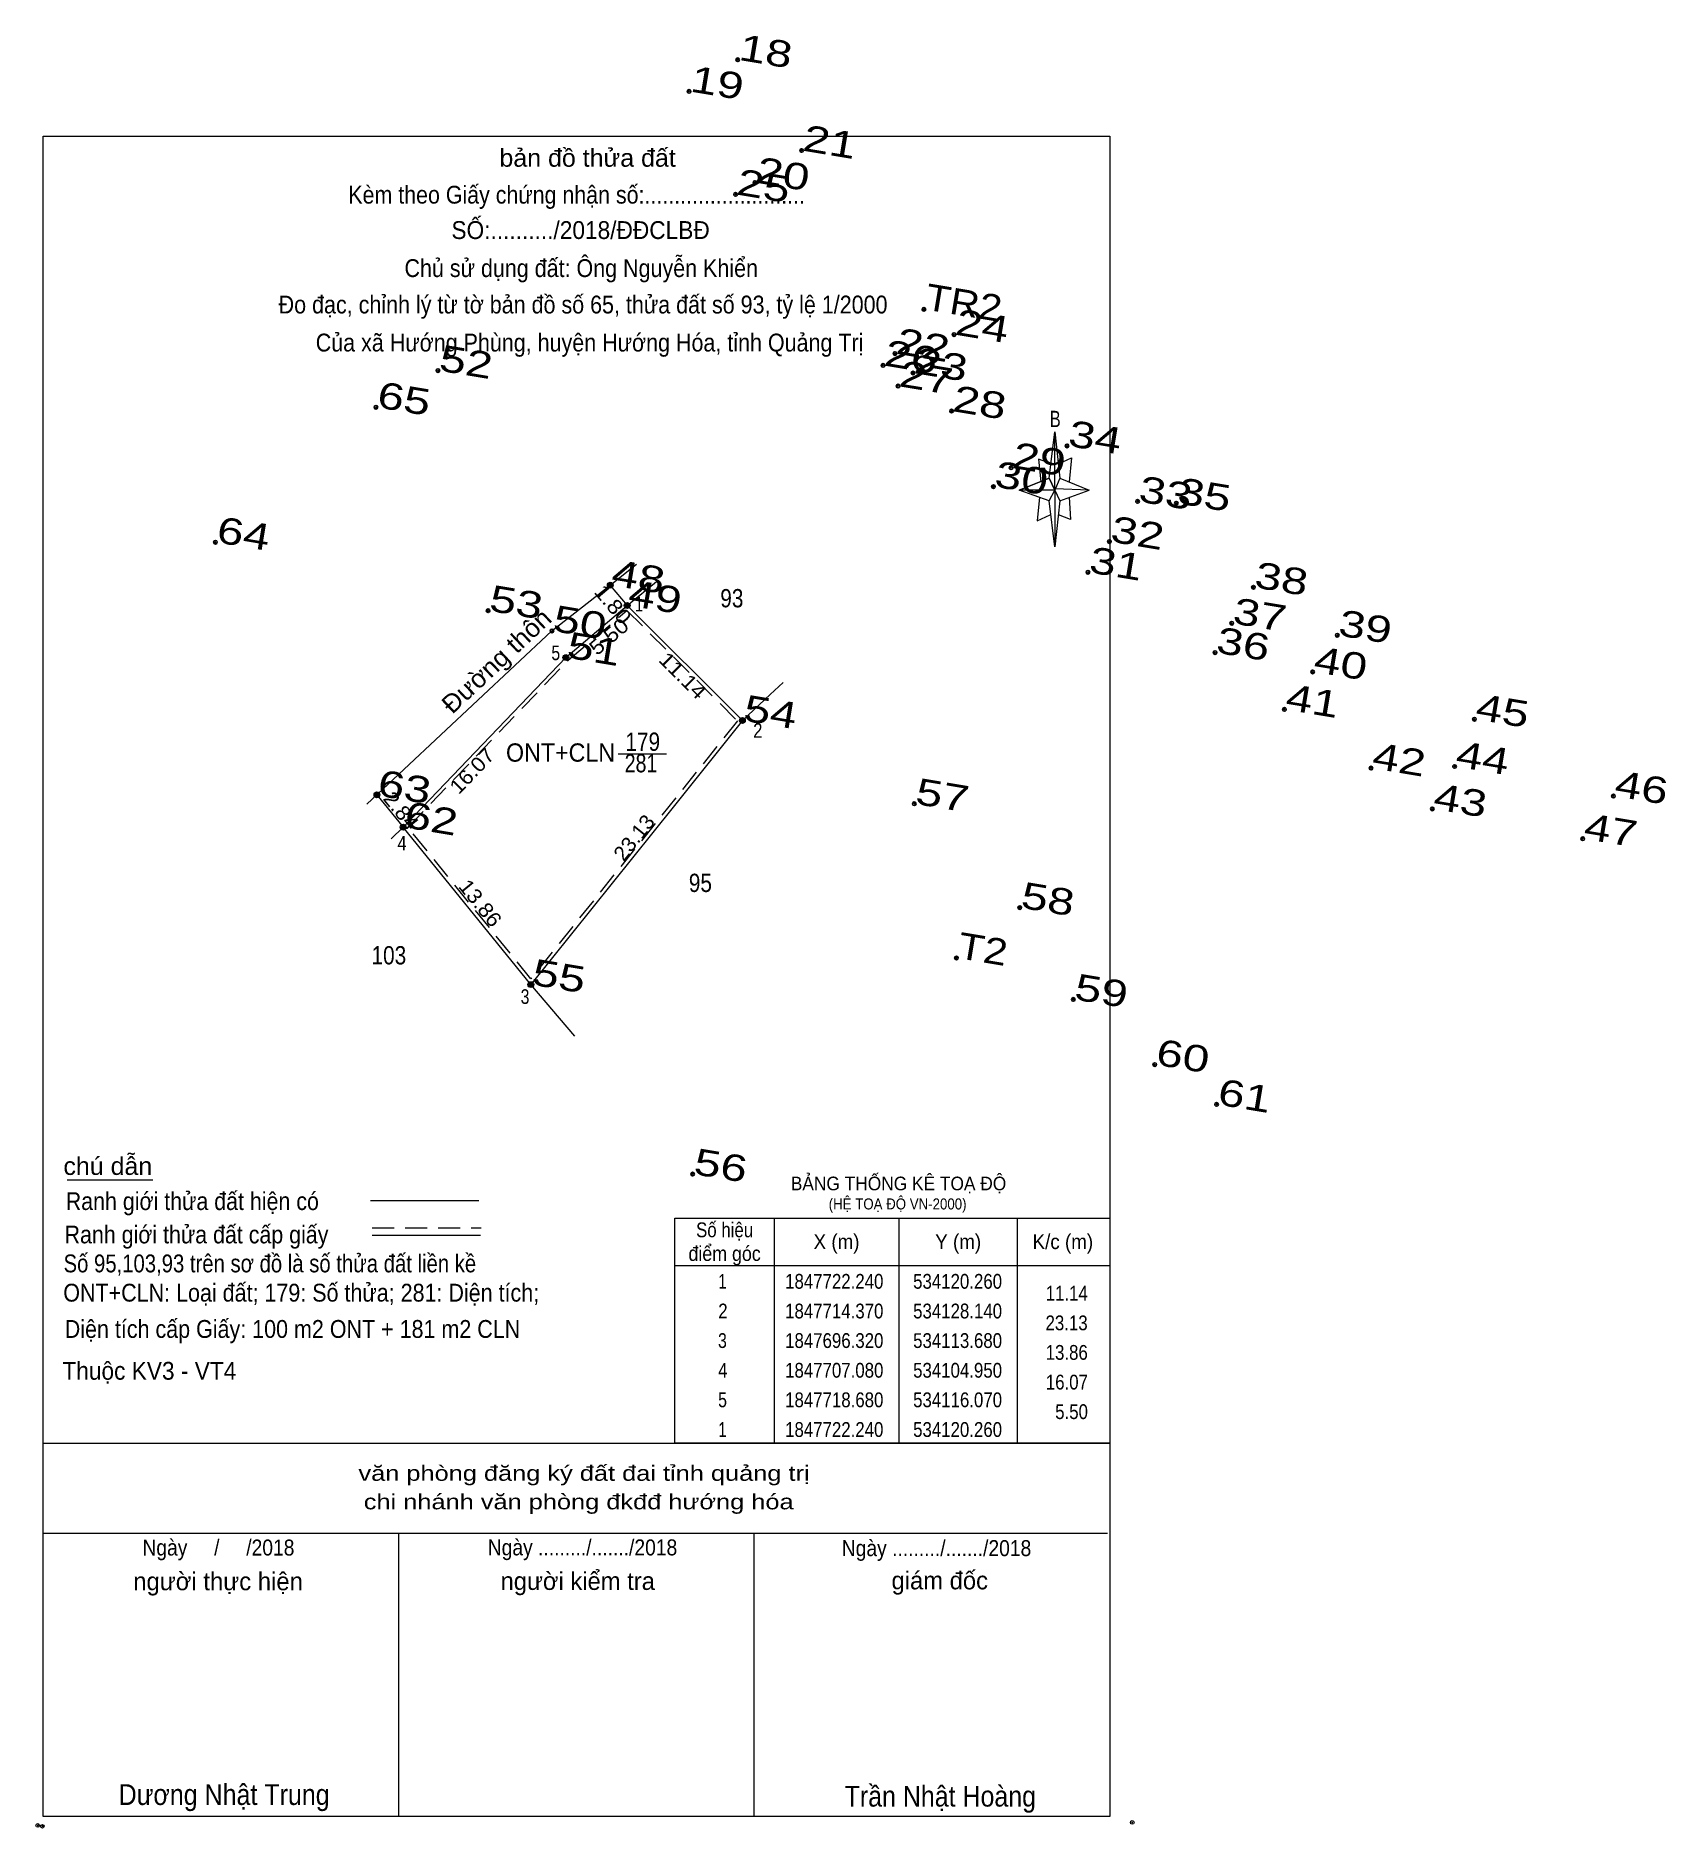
# Model space of a CAD drawing. Header units: metres. Extents: x 533652 to 1850612, y 539030 to 1847768.
# Drawn here: x 534079.8 to 534191.3, y 1847638.7 to 1847761.2 of the extents above.
import ezdxf
from ezdxf.enums import TextEntityAlignment as Align

# ---------------------------------------------------------------- set-up
doc = ezdxf.new("R2010")
doc.units = ezdxf.units.M
doc.header["$LTSCALE"] = 0.5
doc.header["$PDMODE"] = 32
doc.header["$PDSIZE"] = 0.25
doc.linetypes.add('MEDIUM_DASHED', pattern=[4.5, 3, -1.5])
for name, color, linetype, lineweight in [('1', 7, 'MEDIUM_DASHED', 13), ('10', 7, 'Continuous', 13), ('17', 7, 'Continuous', 13), ('22', 7, 'Continuous', 13), ('23', 7, 'Continuous', 13), ('5', 7, 'Continuous', 13), ('6', 7, 'Continuous', 13), ('63', 7, 'Continuous', 13)]:
    doc.layers.add(name, color=color, linetype=linetype, lineweight=lineweight)
doc.layers.add('12', color=7, linetype='Continuous')
doc.layers.add('7', color=7, linetype='Continuous')

msp = doc.modelspace()

# ---------------------------------------------------------------- hatches: boundary and pattern name
at = {"layer": '10'}
for points in [[(534119.31, 1847723.62, 1), (534118.91, 1847723.62, 1)], [(534120.46, 1847722.24, 1), (534120.06, 1847722.24, 1)], [(534116.27, 1847718.68, 1), (534115.87, 1847718.68, 1)], [(534128.34, 1847714.37, 1), (534127.94, 1847714.37, 1)], [(534103.36, 1847709.29, 1), (534102.96, 1847709.29, 1)], [(534105.15, 1847707.08, 1), (534104.75, 1847707.08, 1)], [(534113.88, 1847696.32, 1), (534113.48, 1847696.32, 1)]]:
    msp.add_hatch(color=256, dxfattribs=at).paths.add_polyline_path(points)

# ---------------------------------------------------------------- linework, layer by layer
at = {"layer": '1'}
msp.add_lwpolyline([(534120.25, 1847721.9), (534127.8, 1847714.35), (534113.68, 1847696.72), (534105.28, 1847707.07), (534116.24, 1847718.5)], close=True, dxfattribs=at)
at = {"layer": '10'}
msp.add_line((534104.95, 1847707.08), (534104.13, 1847706.28), dxfattribs=at)
for centre in [(534119.11, 1847723.62), (534120.26, 1847722.24), (534116.07, 1847718.68), (534128.14, 1847714.37), (534103.16, 1847709.29), (534104.95, 1847707.08), (534113.68, 1847696.32)]:
    msp.add_circle(centre, 0.2, dxfattribs=at)
at = {"layer": '17'}
msp.add_line((534081.99, 1847682.97), (534087.85, 1847682.97), dxfattribs=at)
at = {"layer": '22'}
for p, q in [((534120.26, 1847722.24), (534128.14, 1847714.37)), ((534130.93, 1847716.97), (534130.05, 1847716.15)), ((534116.68, 1847692.8), (534113.68, 1847696.32))]:
    msp.add_line(p, q, dxfattribs=at)
for points in [[(534102.48, 1847708.66), (534115.12, 1847720.5), (534119.11, 1847723.62), (534120.91, 1847725.07)], [(534106.27, 1847708.46), (534116.07, 1847718.68), (534120.26, 1847722.24), (534122.39, 1847723.96)], [(534130.05, 1847716.15), (534128.14, 1847714.37), (534123.4, 1847708.46)], [(534123.4, 1847708.46), (534113.68, 1847696.32), (534104.95, 1847707.08), (534106.27, 1847708.46)]]:
    msp.add_lwpolyline(points, dxfattribs=at)
at = {"layer": '23'}
msp.add_line((534119.65, 1847712.1), (534122.95, 1847712.1), dxfattribs=at)
at = {"layer": '5'}
for p, q in [((534149.1, 1847730.94), (534149.5, 1847734.1)), ((534149.1, 1847729.4), (534147.07, 1847730.13)), ((534149.83, 1847730.94), (534151.85, 1847730.13)), ((534149.83, 1847729.4), (534149.5, 1847726.25)), ((534150.48, 1847729.65), (534150.56, 1847728.11)), ((534150.56, 1847728.11), (534149.75, 1847728.43)), ((534080.35, 1847664.97), (534153.25, 1847664.97)), ((534080.35, 1847658.82), (534153.09, 1847658.82)), ((534080.35, 1847658.82), (534153.09, 1847658.82)), ((534080.35, 1847658.82), (534153.09, 1847658.82)), ((534104.65, 1847639.46), (534104.65, 1847658.82)), ((534128.95, 1847639.46), (534128.95, 1847658.82))]:
    msp.add_line(p, q, dxfattribs=at)
for points in [[(534080.35, 1847754.32), (534153.25, 1847754.32), (534153.25, 1847639.46), (534080.35, 1847639.46)], [(534149.5, 1847734.1), (534149.83, 1847730.94), (534149.5, 1847730.13)], [(534149.5, 1847730.13), (534147.07, 1847730.13), (534149.1, 1847730.94), (534149.83, 1847729.4), (534151.85, 1847730.13), (534149.5, 1847730.22)], [(534149.5, 1847730.13), (534149.5, 1847726.25), (534149.1, 1847729.4)]]:
    msp.add_lwpolyline(points, close=True, dxfattribs=at)
for points in [[(534149.26, 1847731.92), (534148.37, 1847732.24), (534148.53, 1847730.7)], [(534149.75, 1847731.92), (534150.64, 1847732.32), (534150.48, 1847730.7)], [(534149.5, 1847730.13), (534149.1, 1847730.94), (534147.07, 1847730.13)], [(534149.5, 1847730.13), (534149.83, 1847729.4), (534151.85, 1847730.13)], [(534148.45, 1847729.65), (534148.29, 1847728.03), (534149.18, 1847728.43)], [(534153.25, 1847639.46), (534080.35, 1847639.46), (534080.35, 1847658.82)]]:
    msp.add_lwpolyline(points, dxfattribs=at)
for p in [(534079.97, 1847638.84), (534080.29, 1847638.78)]:
    msp.add_point(p, dxfattribs=at)
at = {"layer": '6'}
for p, q in [((534102.72, 1847681.57), (534110.13, 1847681.57)), ((534102.84, 1847679.19), (534110.24, 1847679.19))]:
    msp.add_line(p, q, dxfattribs=at)
at = {"layer": '6', "linetype": 'MEDIUM_DASHED'}
msp.add_line((534102.84, 1847679.7), (534110.29, 1847679.7), dxfattribs=at)
at = {"layer": '6'}
msp.add_point((534154.79, 1847639.05), dxfattribs=at)
at = {"layer": '63'}
for p, q in [((534119.1, 1847723.61), (534120.26, 1847722.24)), ((534103.16, 1847709.29), (534104.95, 1847707.08)), ((534130.32, 1847680.36), (534130.32, 1847664.97)), ((534138.83, 1847680.36), (534138.83, 1847664.97)), ((534146.93, 1847680.36), (534146.93, 1847664.97)), ((534123.52, 1847677.12), (534153.25, 1847677.12))]:
    msp.add_line(p, q, dxfattribs=at)
msp.add_lwpolyline([(534123.52, 1847680.36), (534153.25, 1847680.36), (534153.25, 1847664.97), (534123.52, 1847664.97)], close=True, dxfattribs=at)
at = {"layer": '7'}
for p in [(534127.82, 1847759.54), (534124.5, 1847757.38), (534132.19, 1847753.34), (534129, 1847751.15), (534127.67, 1847750.34), (534140.55, 1847742.48), (534142.61, 1847740.76), (534138.57, 1847739.46), (534107.33, 1847738.3), (534137.76, 1847738.65), (534138.78, 1847737.23), (534139.8, 1847738.13), (534103.09, 1847735.79), (534142.44, 1847735.53), (534150.33, 1847733.15), (534146.51, 1847731.65), (534145.3, 1847730.36), (534155.15, 1847729.35), (534157.8, 1847729.23), (534092.12, 1847726.56), (534153.23, 1847726.61), (534119.11, 1847723.62), (534151.76, 1847724.51), (534163.07, 1847723.48), (534110.76, 1847721.88), (534120.26, 1847722.24), (534161.59, 1847721.02), (534115.12, 1847720.5), (534168.8, 1847720.2), (534116.07, 1847718.68), (534160.45, 1847719.02), (534167.12, 1847717.7), (534165.19, 1847715.13), (534128.14, 1847714.37), (534178.18, 1847714.46), (534176.82, 1847711.23), (534171.11, 1847711.12), (534103.12, 1847709.25), (534187.68, 1847709.21), (534139.89, 1847708.68), (534175.3, 1847708.33), (534104.95, 1847707.08), (534185.58, 1847706.29), (534147.1, 1847701.58), (534142.77, 1847698.14), (534113.68, 1847696.32), (534150.76, 1847695.31), (534156.33, 1847690.85), (534160.55, 1847688.13), (534124.74, 1847683.37)]:
    msp.add_point(p, dxfattribs=at)

# ---------------------------------------------------------------- texts
at = {"layer": '1', "width": 0.8}
msp.add_text('281', height=1.25, dxfattribs=at).set_placement((534121.21, 1847710.83), align=Align.CENTER)
at = {"layer": '1'}
for s, height, width, p in [('BẢNG THỐNG KÊ TOẠ ĐỘ ', 0.9315, 0.95, (534131.45, 1847682.26)), ('(HỆ TOẠ ĐỘ VN-2000)', 0.7533, 0.9, (534134.04, 1847680.95))]:
    msp.add_text(s, height=height, dxfattribs=dict(at, width=width)).set_placement(p)
at = {"layer": '10', "width": 1.05}
msp.add_text('Đường thôn', height=1.25, rotation=43.131, dxfattribs=at).set_placement((534111.753, 1847717.987), align=Align.CENTER)
at = {"layer": '12'}
for s, width, p in [('18', 1.35, (534127.82, 1847759.54)), ('19', 1.35, (534124.5, 1847757.38)), ('21', 1.35, (534132.19, 1847753.34)), ('25', 1.35, (534127.67, 1847750.34)), ('20', 1.35, (534129, 1847751.15)), ('TR2', 1.15, (534140.55, 1847742.48)), ('24', 1.35, (534142.61, 1847740.76)), ('22', 1.35, (534138.57, 1847739.46)), ('52', 1.35, (534107.33, 1847738.3)), ('26', 1.35, (534137.76, 1847738.65)), ('23', 1.35, (534139.8, 1847738.13)), ('27', 1.35, (534138.78, 1847737.23)), ('65', 1.35, (534103.09, 1847735.79)), ('28', 1.35, (534142.44, 1847735.53)), ('34', 1.35, (534150.33, 1847733.15)), ('29', 1.35, (534146.51, 1847731.65)), ('30', 1.35, (534145.3, 1847730.36)), ('33', 1.35, (534155.15, 1847729.35)), ('35', 1.35, (534157.8, 1847729.23)), ('64', 1.35, (534092.12, 1847726.56)), ('32', 1.35, (534153.23, 1847726.61)), ('31', 1.35, (534151.76, 1847724.51)), ('48', 1.35, (534119.11, 1847723.62)), ('38', 1.35, (534163.07, 1847723.48)), ('53', 1.35, (534110.76, 1847721.88)), ('49', 1.35, (534120.26, 1847722.24)), ('37', 1.35, (534161.59, 1847721.02)), ('50', 1.35, (534115.12, 1847720.5)), ('39', 1.35, (534168.8, 1847720.2)), ('51', 1.35, (534116.07, 1847718.68)), ('36', 1.35, (534160.45, 1847719.02)), ('40', 1.35, (534167.12, 1847717.7)), ('41', 1.35, (534165.19, 1847715.13)), ('54', 1.35, (534128.14, 1847714.37)), ('45', 1.35, (534178.18, 1847714.46)), ('42', 1.35, (534171.11, 1847711.12)), ('44', 1.35, (534176.82, 1847711.23)), ('63', 1.35, (534103.12, 1847709.25)), ('57', 1.35, (534139.89, 1847708.68)), ('46', 1.35, (534187.68, 1847709.21)), ('43', 1.35, (534175.3, 1847708.33)), ('62', 1.35, (534104.95, 1847707.08)), ('47', 1.35, (534185.58, 1847706.29)), ('58', 1.35, (534147.1, 1847701.58)), ('T2', 1.2, (534142.77, 1847698.14)), ('55', 1.35, (534113.68, 1847696.32)), ('59', 1.35, (534150.76, 1847695.31)), ('60', 1.35, (534156.33, 1847690.85)), ('61', 1.35, (534160.55, 1847688.13)), ('56', 1.35, (534124.74, 1847683.37))]:
    msp.add_text(s, height=1.8, rotation=350.549, dxfattribs=dict(at, width=width)).set_placement(p)
at = {"layer": '23'}
for s, width, p in [('ONT+CLN', 0.95, (534115.71, 1847711.56)), ('179', 0.85, (534121.33, 1847712.3))]:
    msp.add_text(s, height=1.25, dxfattribs=dict(at, width=width)).set_placement(p, align=Align.CENTER)
at = {"layer": '5'}
for s, height, width, p in [('bản đồ thửa đất', 1.215, 1.05, (534117.56, 1847752.23)), ('Kèm theo Giấy chứng nhận số:...........................', 1.215, 0.9, (534116.81, 1847749.71)), ('SỐ:........../2018/ĐĐCLBĐ', 1.22, 0.95, (534117.08, 1847747.29)), ('Chủ sử dụng đất: Ông Nguyễn Khiển', 1.22, 0.9, (534117.125, 1847744.69)), ('Đo đạc, chỉnh lý từ tờ bản đồ số 65, thửa đất số 93, tỷ lệ 1/2000 ', 1.22, 0.9, (534117.455, 1847742.2)), ('Của xã Hướng Phùng, huyện Hướng Hóa, tỉnh Quảng Trị', 1.22, 0.9, (534117.695, 1847739.6)), ('B', 1.116, 0.75, (534149.525, 1847734.43)), ('văn phòng đăng ký đất đai tỉnh quảng trị', 1.037, 1.25, (534117.315, 1847662.4)), ('chi nhánh văn phòng đkđđ hướng hóa', 1.037, 1.25, (534116.95, 1847660.45)), ('Ngày     /     /2018', 1.094, 0.9, (534092.325, 1847657.29)), ('Ngày ........./......./2018', 1.094, 0.9, (534117.21, 1847657.3)), ('Ngày ........./......./2018', 1.094, 0.9, (534141.41, 1847657.25)), ('Dương Nhật Trung', 1.42, 0.9, (534092.715, 1847640.24)), ('Trần Nhật Hoàng', 1.417, 0.9, (534141.67, 1847640.13))]:
    msp.add_text(s, height=height, dxfattribs=dict(at, width=width)).set_placement(p, align=Align.CENTER)
for s, height, p in [('người thực hiện', 1.22, (534092.3, 1847654.92)), ('người kiểm tra', 1.215, (534116.885, 1847654.94)), ('giám đốc', 1.215, (534141.63, 1847654.98))]:
    msp.add_text(s, height=height, dxfattribs=at).set_placement(p, align=Align.CENTER)
at = {"layer": '6'}
for s, height, width, p in [('chú dẫn', 1.215, 1.05, (534081.73, 1847683.31)), ('Ranh giới thửa đất hiện có ', 1.215, 0.9, (534081.89, 1847680.91)), ('Ranh giới thửa đất cấp giấy', 1.215, 0.9, (534081.81, 1847678.63)), ('Số 95,103,93 trên sơ đồ là số thửa đất liền kề', 1.22, 0.85, (534081.74, 1847676.65)), ('ONT+CLN: Loại đất; 179: Số thửa; 281: Diện tích;', 1.22, 0.9, (534081.72, 1847674.65)), ('Diện tích cấp Giấy: 100 m2 ONT + 181 m2 CLN', 1.22, 0.9, (534081.82, 1847672.17)), ('Thuộc KV3 - VT4', 1.22, 0.95, (534081.66, 1847669.31))]:
    msp.add_text(s, height=height, dxfattribs=dict(at, width=width)).set_placement(p)
at = {"layer": '63'}
for s, height, rotation, width, p in [('1.80', 0.9998, 310.255, 1.15, (534118.911, 1847721.988)), ('5.50', 1, 40.353, 1.15, (534119.341, 1847719.734)), ('11.14', 1, 315.036, 1.15, (534123.712, 1847717.09)), ('16.07', 1, 46.21, 1.1, (534110.022, 1847710.589)), ('2.84', 1, 309.006, 1.1, (534104.424, 1847707.9)), ('23.13', 1, 51.302, 1.05, (534121.123, 1847706.057)), ('13.86', 1, 309.054, 1.1, (534109.838, 1847701.58))]:
    msp.add_text(s, height=height, rotation=rotation, dxfattribs=dict(at, width=width)).set_placement(p, align=Align.CENTER)
for s, height, width, p in [(' 1', 1, 0.75, (534121.35, 1847721.83)), (' 93', 1.25, 0.85, (534128.21, 1847722.11)), (' 5', 1, 0.8, (534115.68, 1847718.5)), (' 2', 1, 0.85, (534129.51, 1847713.19)), (' 4', 1, 0.85, (534105.19, 1847705.49)), (' 95', 1.25, 0.85, (534126.06, 1847702.65)), ('103', 1.25, 0.85, (534105.16, 1847697.7)), (' 3', 1, 0.8, (534113.58, 1847695)), ('11.14', 1.012, 0.85, (534151.75, 1847674.72)), ('23.13', 1.012, 0.85, (534151.74, 1847672.69)), ('13.86', 1.012, 0.85, (534151.75, 1847670.67)), ('16.07', 1.012, 0.85, (534151.76, 1847668.64)), ('5.50', 1.012, 0.85, (534151.76, 1847666.62))]:
    msp.add_text(s, height=height, dxfattribs=dict(at, width=width)).set_placement(p, align=Align.RIGHT)
for s, width, p in [('Số hiệu', 0.85, (534126.925, 1847679.05)), ('điểm góc', 0.9, (534126.925, 1847677.43)), ('X (m)', 0.95, (534134.575, 1847678.24)), ('Y (m)', 0.95, (534142.89, 1847678.24)), ('K/c (m)', 0.95, (534150.045, 1847678.24)), (' 1', 0.75, (534126.64, 1847675.53)), ('1847722.240', 0.85, (534134.42, 1847675.53)), ('534120.260', 0.85, (534142.85, 1847675.53)), (' 2', 0.85, (534126.65, 1847673.5)), ('1847714.370', 0.85, (534134.42, 1847673.5)), ('534128.140', 0.85, (534142.85, 1847673.5)), (' 3', 0.8, (534126.625, 1847671.48)), ('1847696.320', 0.85, (534134.42, 1847671.48)), ('534113.680', 0.85, (534142.85, 1847671.48)), (' 4', 0.85, (534126.645, 1847669.45)), ('1847707.080', 0.85, (534134.42, 1847669.45)), ('534104.950', 0.85, (534142.85, 1847669.45)), (' 5', 0.8, (534126.635, 1847667.43)), ('1847718.680', 0.85, (534134.42, 1847667.43)), ('534116.070', 0.85, (534142.85, 1847667.43)), (' 1', 0.75, (534126.64, 1847665.4)), ('1847722.240', 0.85, (534134.42, 1847665.4)), ('534120.260', 0.85, (534142.85, 1847665.4))]:
    msp.add_text(s, height=1.012, dxfattribs=dict(at, width=width)).set_placement(p, align=Align.CENTER)

doc.saveas('drawing.dxf')
